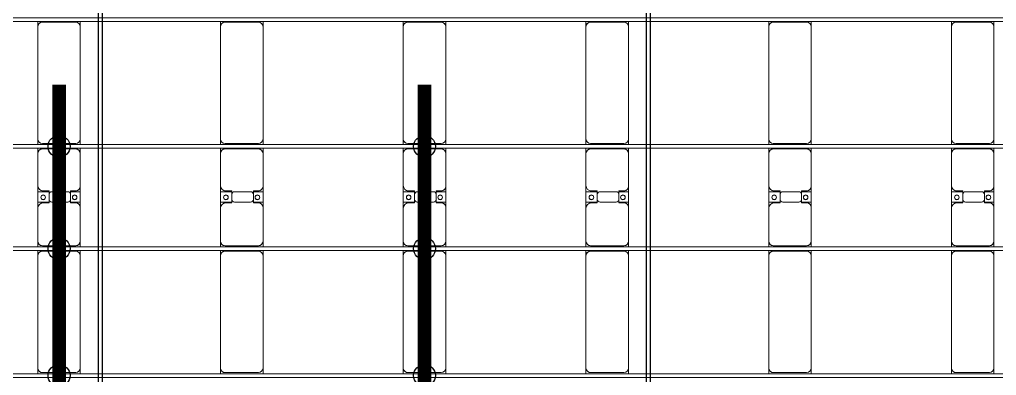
# Model space of a CAD drawing. Header units: millimetres. Extents: x -147246 to 112336, y -213734 to -86506.
# Drawn here: x -34547 to -23856, y -192480 to -188580 of the extents above; entities that cross this region are included whole.
import ezdxf

# ---------------------------------------------------------------- set-up
doc = ezdxf.new("R2010")
doc.units = ezdxf.units.MM
doc.layers.add('A-GENM', color=13, linetype='Continuous', lineweight=9)
doc.layers.add('S-BEAM', color=12, linetype='Continuous', lineweight=9)
doc.layers.add('GC-HOP 40x60 GIA CUONG', color=1, linetype='Continuous')

# ---------------------------------------------------------------- blocks, each defined once
blk = doc.blocks.new('Dai phao do pin - DẢI PHAO ĐỠ PIN-V32-BỐ TRÍ KHUNG KẾT CẤU BÈ PIN 05')
at = {"layer": 'A-GENM', "color": 7}
for p, q in [((9358, 242), (9420, 242)), ((10650, 242), (9420, 242)), ((10650, 242), (10708, 242)), ((10748, 242), (10808, 242)), ((11170, 242), (10810, 242)), ((11170, 242), (11352, 242)), ((11238, 242), (11420, 242)), ((11238, 118), (11238, 242)), ((11352, 242), (11352, 118)), ((11770, 242), (11420, 242)), ((11770, 242), (11828, 242)), ((11868, 242), (11930, 242)), ((13160, 242), (11930, 242)), ((13160, 242), (13218, 242)), ((9370, 192), (9370, -173)), ((10700, -173), (10700, 192)), ((10760, 192), (10760, -173)), ((11230, 118), (11230, 182)), ((11322, 118), (11230, 118)), ((11360, 118), (11268, 118)), ((11360, 182), (11360, 118)), ((11820, -173), (11820, 192)), ((11880, 192), (11880, -173)), ((13210, -173), (13210, 192)), ((11238, 88), (11238, -88)), ((11352, -88), (11352, 88)), ((11230, -173), (11230, -118)), ((11230, -118), (11322, -118)), ((11238, -223), (11238, -118)), ((11268, -118), (11360, -118)), ((11352, -118), (11352, -223)), ((11360, -118), (11360, -173)), ((9420, -223), (9358, -223)), ((9420, -223), (10650, -223)), ((10708, -223), (10650, -223)), ((10808, -223), (10748, -223)), ((10810, -223), (11180, -223)), ((11352, -223), (11180, -223)), ((11410, -223), (11238, -223)), ((11410, -223), (11770, -223)), ((11828, -223), (11770, -223)), ((11930, -223), (11868, -223)), ((11930, -223), (13160, -223)), ((13218, -223), (13160, -223))]:
    blk.add_line(p, q, dxfattribs=at)
for centre, radius, start, end in [((9420, 192), 50, 90, 180), ((9420, 192), 50, 105, 180), ((10650, 192), 50, 0, 90), ((10650, 192), 50, 15, 90), ((10810, 192), 50, 90, 180), ((10810, 192), 50, 135, 180), ((11170, 182), 60, 360, 90), ((11420, 182), 60, 90, 180), ((11770, 192), 50, 0, 90), ((11770, 192), 50, 0, 45), ((11930, 192), 50, 90, 180), ((11930, 192), 50, 105, 180), ((13160, 192), 50, 0, 90), ((13160, 192), 50, 15, 90), ((11170, 182), 60, 360, 30), ((11268, 88), 30, 90, 180), ((11289, 183), 25, 0, 180), ((11289, 183), 25, 180, 0), ((11291, 183), 25, 0, 180), ((11291, 183), 25, 180, 0), ((11322, 88), 30, 360, 90), ((11420, 182), 60, 150, 180), ((11268, -88), 30, 180, 270), ((11322, -88), 30, 270, 360), ((9420, -173), 50, 180, 270), ((9420, -173), 50, 180, 270), ((10650, -173), 50, 270, 0), ((10650, -173), 50, 285, 0), ((10810, -173), 50, 180, 270), ((10810, -173), 50, 180, 225), ((11180, -173), 50, 270, 360), ((11180, -173), 50, 315, 360), ((11289, -162), 25, 360, 180), ((11289, -162), 25, 180, 0), ((11291, -162), 25, 0, 180), ((11291, -162), 25, 180, 0), ((11410, -173), 50, 180, 270), ((11410, -173), 50, 180, 225), ((11770, -173), 50, 270, 360), ((11770, -173), 50, 315, 360), ((11930, -173), 50, 180, 270), ((11930, -173), 50, 180, 270), ((13160, -173), 50, 270, 0), ((13160, -173), 50, 285, 360)]:
    blk.add_arc(centre, radius, start, end, dxfattribs=at)
blk = doc.blocks.new('Dai phao do pin - DẢI PHAO ĐỠ PIN-V33-BỐ TRÍ KHUNG KẾT CẤU BÈ PIN 05')
at = {"layer": 'A-GENM', "color": 7}
for p, q in [((9358, 242), (9420, 242)), ((10650, 242), (9420, 242)), ((10650, 242), (10708, 242)), ((10748, 242), (10808, 242)), ((11170, 242), (10810, 242)), ((11170, 242), (11352, 242)), ((11238, 242), (11420, 242)), ((11238, 118), (11238, 242)), ((11352, 242), (11352, 118)), ((11770, 242), (11420, 242)), ((11770, 242), (11828, 242)), ((11868, 242), (11930, 242)), ((13160, 242), (11930, 242)), ((13160, 242), (13218, 242)), ((9370, 192), (9370, -173)), ((10700, -173), (10700, 192)), ((10760, 192), (10760, -173)), ((11230, 118), (11230, 182)), ((11322, 118), (11230, 118)), ((11360, 118), (11268, 118)), ((11360, 182), (11360, 118)), ((11820, -173), (11820, 192)), ((11880, 192), (11880, -173)), ((13210, -173), (13210, 192)), ((11238, 88), (11238, -88)), ((11352, -88), (11352, 88)), ((11230, -173), (11230, -118)), ((11230, -118), (11322, -118)), ((11238, -223), (11238, -118)), ((11268, -118), (11360, -118)), ((11352, -118), (11352, -223)), ((11360, -118), (11360, -173)), ((9420, -223), (9358, -223)), ((9420, -223), (10650, -223)), ((10708, -223), (10650, -223)), ((10808, -223), (10748, -223)), ((10810, -223), (11180, -223)), ((11352, -223), (11180, -223)), ((11410, -223), (11238, -223)), ((11410, -223), (11770, -223)), ((11828, -223), (11770, -223)), ((11930, -223), (11868, -223)), ((11930, -223), (13160, -223)), ((13218, -223), (13160, -223))]:
    blk.add_line(p, q, dxfattribs=at)
for centre, radius, start, end in [((9420, 192), 50, 90, 180), ((9420, 192), 50, 105, 180), ((10650, 192), 50, 0, 90), ((10650, 192), 50, 15, 90), ((10810, 192), 50, 90, 180), ((10810, 192), 50, 135, 180), ((11170, 182), 60, 360, 90), ((11420, 182), 60, 90, 180), ((11770, 192), 50, 0, 90), ((11770, 192), 50, 0, 45), ((11930, 192), 50, 90, 180), ((11930, 192), 50, 105, 180), ((13160, 192), 50, 0, 90), ((13160, 192), 50, 15, 90), ((11170, 182), 60, 360, 30), ((11268, 88), 30, 90, 180), ((11289, 183), 25, 0, 180), ((11289, 183), 25, 180, 0), ((11291, 183), 25, 0, 180), ((11291, 183), 25, 180, 0), ((11322, 88), 30, 360, 90), ((11420, 182), 60, 150, 180), ((11268, -88), 30, 180, 270), ((11322, -88), 30, 270, 360), ((9420, -173), 50, 180, 270), ((9420, -173), 50, 180, 270), ((10650, -173), 50, 270, 0), ((10650, -173), 50, 285, 0), ((10810, -173), 50, 180, 270), ((10810, -173), 50, 180, 225), ((11180, -173), 50, 270, 360), ((11180, -173), 50, 315, 360), ((11289, -162), 25, 360, 180), ((11289, -162), 25, 180, 0), ((11291, -162), 25, 0, 180), ((11291, -162), 25, 180, 0), ((11410, -173), 50, 180, 270), ((11410, -173), 50, 180, 225), ((11770, -173), 50, 270, 360), ((11770, -173), 50, 315, 360), ((11930, -173), 50, 180, 270), ((11930, -173), 50, 180, 270), ((13160, -173), 50, 270, 0), ((13160, -173), 50, 285, 360)]:
    blk.add_arc(centre, radius, start, end, dxfattribs=at)
blk = doc.blocks.new('Dai phao do pin - DẢI PHAO ĐỠ PIN-V34-BỐ TRÍ KHUNG KẾT CẤU BÈ PIN 05')
at = {"layer": 'A-GENM', "color": 7}
for p, q in [((9358, 242), (9420, 242)), ((10650, 242), (9420, 242)), ((10650, 242), (10708, 242)), ((10748, 242), (10808, 242)), ((11170, 242), (10810, 242)), ((11170, 242), (11352, 242)), ((11238, 242), (11420, 242)), ((11238, 118), (11238, 242)), ((11352, 242), (11352, 118)), ((11770, 242), (11420, 242)), ((11770, 242), (11828, 242)), ((11868, 242), (11930, 242)), ((13160, 242), (11930, 242)), ((13160, 242), (13218, 242)), ((9370, 192), (9370, -173)), ((10700, -173), (10700, 192)), ((10760, 192), (10760, -173)), ((11230, 118), (11230, 182)), ((11322, 118), (11230, 118)), ((11360, 118), (11268, 118)), ((11360, 182), (11360, 118)), ((11820, -173), (11820, 192)), ((11880, 192), (11880, -173)), ((13210, -173), (13210, 192)), ((11238, 88), (11238, -88)), ((11352, -88), (11352, 88)), ((11230, -173), (11230, -118)), ((11230, -118), (11322, -118)), ((11238, -223), (11238, -118)), ((11268, -118), (11360, -118)), ((11352, -118), (11352, -223)), ((11360, -118), (11360, -173)), ((9420, -223), (9358, -223)), ((9420, -223), (10650, -223)), ((10708, -223), (10650, -223)), ((10808, -223), (10748, -223)), ((10810, -223), (11180, -223)), ((11352, -223), (11180, -223)), ((11410, -223), (11238, -223)), ((11410, -223), (11770, -223)), ((11828, -223), (11770, -223)), ((11930, -223), (11868, -223)), ((11930, -223), (13160, -223)), ((13218, -223), (13160, -223))]:
    blk.add_line(p, q, dxfattribs=at)
for centre, radius, start, end in [((9420, 192), 50, 90, 180), ((9420, 192), 50, 105, 180), ((10650, 192), 50, 0, 90), ((10650, 192), 50, 15, 90), ((10810, 192), 50, 90, 180), ((10810, 192), 50, 135, 180), ((11170, 182), 60, 360, 90), ((11420, 182), 60, 90, 180), ((11770, 192), 50, 0, 90), ((11770, 192), 50, 0, 45), ((11930, 192), 50, 90, 180), ((11930, 192), 50, 105, 180), ((13160, 192), 50, 0, 90), ((13160, 192), 50, 15, 90), ((11170, 182), 60, 360, 30), ((11268, 88), 30, 90, 180), ((11289, 183), 25, 0, 180), ((11289, 183), 25, 180, 0), ((11291, 183), 25, 0, 180), ((11291, 183), 25, 180, 0), ((11322, 88), 30, 360, 90), ((11420, 182), 60, 150, 180), ((11268, -88), 30, 180, 270), ((11322, -88), 30, 270, 360), ((9420, -173), 50, 180, 270), ((9420, -173), 50, 180, 270), ((10650, -173), 50, 270, 0), ((10650, -173), 50, 285, 0), ((10810, -173), 50, 180, 270), ((10810, -173), 50, 180, 225), ((11180, -173), 50, 270, 360), ((11180, -173), 50, 315, 360), ((11289, -162), 25, 360, 180), ((11289, -162), 25, 180, 0), ((11291, -162), 25, 0, 180), ((11291, -162), 25, 180, 0), ((11410, -173), 50, 180, 270), ((11410, -173), 50, 180, 225), ((11770, -173), 50, 270, 360), ((11770, -173), 50, 315, 360), ((11930, -173), 50, 180, 270), ((11930, -173), 50, 180, 270), ((13160, -173), 50, 270, 0), ((13160, -173), 50, 285, 360)]:
    blk.add_arc(centre, radius, start, end, dxfattribs=at)
blk = doc.blocks.new('Dai phao do pin - DẢI PHAO ĐỠ PIN-V35-BỐ TRÍ KHUNG KẾT CẤU BÈ PIN 05')
at = {"layer": 'A-GENM', "color": 7}
for p, q in [((9358, 242), (9420, 242)), ((10650, 242), (9420, 242)), ((10650, 242), (10708, 242)), ((10748, 242), (10808, 242)), ((11170, 242), (10810, 242)), ((11170, 242), (11352, 242)), ((11238, 242), (11420, 242)), ((11238, 118), (11238, 242)), ((11352, 242), (11352, 118)), ((11770, 242), (11420, 242)), ((11770, 242), (11828, 242)), ((11868, 242), (11930, 242)), ((13160, 242), (11930, 242)), ((13160, 242), (13218, 242)), ((9370, 192), (9370, -173)), ((10700, -173), (10700, 192)), ((10760, 192), (10760, -173)), ((11230, 118), (11230, 182)), ((11322, 118), (11230, 118)), ((11360, 118), (11268, 118)), ((11360, 182), (11360, 118)), ((11820, -173), (11820, 192)), ((11880, 192), (11880, -173)), ((13210, -173), (13210, 192)), ((11238, 88), (11238, -88)), ((11352, -88), (11352, 88)), ((11230, -173), (11230, -118)), ((11230, -118), (11322, -118)), ((11238, -223), (11238, -118)), ((11268, -118), (11360, -118)), ((11352, -118), (11352, -223)), ((11360, -118), (11360, -173)), ((9420, -223), (9358, -223)), ((9420, -223), (10650, -223)), ((10708, -223), (10650, -223)), ((10808, -223), (10748, -223)), ((10810, -223), (11180, -223)), ((11352, -223), (11180, -223)), ((11410, -223), (11238, -223)), ((11410, -223), (11770, -223)), ((11828, -223), (11770, -223)), ((11930, -223), (11868, -223)), ((11930, -223), (13160, -223)), ((13218, -223), (13160, -223))]:
    blk.add_line(p, q, dxfattribs=at)
for centre, radius, start, end in [((9420, 192), 50, 90, 180), ((9420, 192), 50, 105, 180), ((10650, 192), 50, 0, 90), ((10650, 192), 50, 15, 90), ((10810, 192), 50, 90, 180), ((10810, 192), 50, 135, 180), ((11170, 182), 60, 360, 90), ((11420, 182), 60, 90, 180), ((11770, 192), 50, 0, 90), ((11770, 192), 50, 0, 45), ((11930, 192), 50, 90, 180), ((11930, 192), 50, 105, 180), ((13160, 192), 50, 0, 90), ((13160, 192), 50, 15, 90), ((11170, 182), 60, 360, 30), ((11268, 88), 30, 90, 180), ((11289, 183), 25, 0, 180), ((11289, 183), 25, 180, 0), ((11291, 183), 25, 0, 180), ((11291, 183), 25, 180, 0), ((11322, 88), 30, 360, 90), ((11420, 182), 60, 150, 180), ((11268, -88), 30, 180, 270), ((11322, -88), 30, 270, 360), ((9420, -173), 50, 180, 270), ((9420, -173), 50, 180, 270), ((10650, -173), 50, 270, 0), ((10650, -173), 50, 285, 0), ((10810, -173), 50, 180, 270), ((10810, -173), 50, 180, 225), ((11180, -173), 50, 270, 360), ((11180, -173), 50, 315, 360), ((11289, -162), 25, 360, 180), ((11289, -162), 25, 180, 0), ((11291, -162), 25, 0, 180), ((11291, -162), 25, 180, 0), ((11410, -173), 50, 180, 270), ((11410, -173), 50, 180, 225), ((11770, -173), 50, 270, 360), ((11770, -173), 50, 315, 360), ((11930, -173), 50, 180, 270), ((11930, -173), 50, 180, 270), ((13160, -173), 50, 270, 0), ((13160, -173), 50, 285, 360)]:
    blk.add_arc(centre, radius, start, end, dxfattribs=at)
blk = doc.blocks.new('Dai phao do pin - DẢI PHAO ĐỠ PIN-V36-BỐ TRÍ KHUNG KẾT CẤU BÈ PIN 05')
at = {"layer": 'A-GENM', "color": 7}
for p, q in [((9358, 242), (9420, 242)), ((10650, 242), (9420, 242)), ((10650, 242), (10708, 242)), ((10748, 242), (10808, 242)), ((11170, 242), (10810, 242)), ((11170, 242), (11352, 242)), ((11238, 242), (11420, 242)), ((11238, 118), (11238, 242)), ((11352, 242), (11352, 118)), ((11770, 242), (11420, 242)), ((11770, 242), (11828, 242)), ((11868, 242), (11930, 242)), ((13160, 242), (11930, 242)), ((13160, 242), (13218, 242)), ((9370, 192), (9370, -173)), ((10700, -173), (10700, 192)), ((10760, 192), (10760, -173)), ((11230, 118), (11230, 182)), ((11322, 118), (11230, 118)), ((11360, 118), (11268, 118)), ((11360, 182), (11360, 118)), ((11820, -173), (11820, 192)), ((11880, 192), (11880, -173)), ((13210, -173), (13210, 192)), ((11238, 88), (11238, -88)), ((11352, -88), (11352, 88)), ((11230, -173), (11230, -118)), ((11230, -118), (11322, -118)), ((11238, -223), (11238, -118)), ((11268, -118), (11360, -118)), ((11352, -118), (11352, -223)), ((11360, -118), (11360, -173)), ((9420, -223), (9358, -223)), ((9420, -223), (10650, -223)), ((10708, -223), (10650, -223)), ((10808, -223), (10748, -223)), ((10810, -223), (11180, -223)), ((11352, -223), (11180, -223)), ((11410, -223), (11238, -223)), ((11410, -223), (11770, -223)), ((11828, -223), (11770, -223)), ((11930, -223), (11868, -223)), ((11930, -223), (13160, -223)), ((13218, -223), (13160, -223))]:
    blk.add_line(p, q, dxfattribs=at)
for centre, radius, start, end in [((9420, 192), 50, 90, 180), ((9420, 192), 50, 105, 180), ((10650, 192), 50, 0, 90), ((10650, 192), 50, 15, 90), ((10810, 192), 50, 90, 180), ((10810, 192), 50, 135, 180), ((11170, 182), 60, 360, 90), ((11420, 182), 60, 90, 180), ((11770, 192), 50, 0, 90), ((11770, 192), 50, 0, 45), ((11930, 192), 50, 90, 180), ((11930, 192), 50, 105, 180), ((13160, 192), 50, 0, 90), ((13160, 192), 50, 15, 90), ((11170, 182), 60, 360, 30), ((11268, 88), 30, 90, 180), ((11289, 183), 25, 0, 180), ((11289, 183), 25, 180, 0), ((11291, 183), 25, 0, 180), ((11291, 183), 25, 180, 0), ((11322, 88), 30, 360, 90), ((11420, 182), 60, 150, 180), ((11268, -88), 30, 180, 270), ((11322, -88), 30, 270, 360), ((9420, -173), 50, 180, 270), ((9420, -173), 50, 180, 270), ((10650, -173), 50, 270, 0), ((10650, -173), 50, 285, 0), ((10810, -173), 50, 180, 270), ((10810, -173), 50, 180, 225), ((11180, -173), 50, 270, 360), ((11180, -173), 50, 315, 360), ((11289, -162), 25, 360, 180), ((11289, -162), 25, 180, 0), ((11291, -162), 25, 0, 180), ((11291, -162), 25, 180, 0), ((11410, -173), 50, 180, 270), ((11410, -173), 50, 180, 225), ((11770, -173), 50, 270, 360), ((11770, -173), 50, 315, 360), ((11930, -173), 50, 180, 270), ((11930, -173), 50, 180, 270), ((13160, -173), 50, 270, 0), ((13160, -173), 50, 285, 360)]:
    blk.add_arc(centre, radius, start, end, dxfattribs=at)
blk = doc.blocks.new('Dai phao do pin - DẢI PHAO ĐỠ PIN-V37-BỐ TRÍ KHUNG KẾT CẤU BÈ PIN 05')
at = {"layer": 'A-GENM', "color": 7}
for p, q in [((9358, 242), (9420, 242)), ((10650, 242), (9420, 242)), ((10650, 242), (10708, 242)), ((10748, 242), (10808, 242)), ((11170, 242), (10810, 242)), ((11170, 242), (11352, 242)), ((11238, 242), (11420, 242)), ((11238, 118), (11238, 242)), ((11352, 242), (11352, 118)), ((11770, 242), (11420, 242)), ((11770, 242), (11828, 242)), ((11868, 242), (11930, 242)), ((13160, 242), (11930, 242)), ((13160, 242), (13218, 242)), ((9370, 192), (9370, -173)), ((10700, -173), (10700, 192)), ((10760, 192), (10760, -173)), ((11230, 118), (11230, 182)), ((11322, 118), (11230, 118)), ((11360, 118), (11268, 118)), ((11360, 182), (11360, 118)), ((11820, -173), (11820, 192)), ((11880, 192), (11880, -173)), ((13210, -173), (13210, 192)), ((11238, 88), (11238, -88)), ((11352, -88), (11352, 88)), ((11230, -173), (11230, -118)), ((11230, -118), (11322, -118)), ((11238, -223), (11238, -118)), ((11268, -118), (11360, -118)), ((11352, -118), (11352, -223)), ((11360, -118), (11360, -173)), ((9420, -223), (9358, -223)), ((9420, -223), (10650, -223)), ((10708, -223), (10650, -223)), ((10808, -223), (10748, -223)), ((10810, -223), (11180, -223)), ((11352, -223), (11180, -223)), ((11410, -223), (11238, -223)), ((11410, -223), (11770, -223)), ((11828, -223), (11770, -223)), ((11930, -223), (11868, -223)), ((11930, -223), (13160, -223)), ((13218, -223), (13160, -223))]:
    blk.add_line(p, q, dxfattribs=at)
for centre, radius, start, end in [((9420, 192), 50, 90, 180), ((9420, 192), 50, 105, 180), ((10650, 192), 50, 0, 90), ((10650, 192), 50, 15, 90), ((10810, 192), 50, 90, 180), ((10810, 192), 50, 135, 180), ((11170, 182), 60, 360, 90), ((11420, 182), 60, 90, 180), ((11770, 192), 50, 0, 90), ((11770, 192), 50, 0, 45), ((11930, 192), 50, 90, 180), ((11930, 192), 50, 105, 180), ((13160, 192), 50, 0, 90), ((13160, 192), 50, 15, 90), ((11170, 182), 60, 360, 30), ((11268, 88), 30, 90, 180), ((11289, 183), 25, 0, 180), ((11289, 183), 25, 180, 0), ((11291, 183), 25, 0, 180), ((11291, 183), 25, 180, 0), ((11322, 88), 30, 360, 90), ((11420, 182), 60, 150, 180), ((11268, -88), 30, 180, 270), ((11322, -88), 30, 270, 360), ((9420, -173), 50, 180, 270), ((9420, -173), 50, 180, 270), ((10650, -173), 50, 270, 0), ((10650, -173), 50, 285, 0), ((10810, -173), 50, 180, 270), ((10810, -173), 50, 180, 225), ((11180, -173), 50, 270, 360), ((11180, -173), 50, 315, 360), ((11289, -162), 25, 360, 180), ((11289, -162), 25, 180, 0), ((11291, -162), 25, 0, 180), ((11291, -162), 25, 180, 0), ((11410, -173), 50, 180, 270), ((11410, -173), 50, 180, 225), ((11770, -173), 50, 270, 360), ((11770, -173), 50, 315, 360), ((11930, -173), 50, 180, 270), ((11930, -173), 50, 180, 270), ((13160, -173), 50, 270, 0), ((13160, -173), 50, 285, 360)]:
    blk.add_arc(centre, radius, start, end, dxfattribs=at)
blk = doc.blocks.new('Dầm C52 - Dầm C52-18923-BỐ TRÍ KHUNG KẾT CẤU BÈ PIN 05')
at = {"layer": 'S-BEAM', "color": 1}
for p, q in [((-52556, 20), (52556, 20)), ((52556, -20), (-52556, -20))]:
    blk.add_line(p, q, dxfattribs=at)
blk = doc.blocks.new('Dầm C52 - Hộp 40x60-25900-BỐ TRÍ KHUNG KẾT CẤU BÈ PIN 05')
at = {"layer": 'S-BEAM', "color": 3, "lineweight": 25}
for p, q in [((-55977, 20), (55977, 20)), ((55977, -20), (-55977, -20))]:
    blk.add_line(p, q, dxfattribs=at)
blk = doc.blocks.new('Dầm C52 - Hộp 40x60-25901-BỐ TRÍ KHUNG KẾT CẤU BÈ PIN 05')
at = {"layer": 'S-BEAM', "color": 3, "lineweight": 25}
for p, q in [((-55977, 20), (55977, 20)), ((55977, -20), (-55977, -20))]:
    blk.add_line(p, q, dxfattribs=at)
blk = doc.blocks.new('HOBANMONG_BEPIN 5_rvt-1-BỐ TRÍ KHUNG KẾT CẤU BÈ PIN 05')
at = {"layer": 'A-GENM', "color": 3, "lineweight": 25, "rotation": 89.99977101252024}
for name, p in [('Dai phao do pin - DẢI PHAO ĐỠ PIN-V32-BỐ TRÍ KHUNG KẾT CẤU BÈ PIN 05', (-34106, -201818)), ('Dai phao do pin - DẢI PHAO ĐỠ PIN-V33-BỐ TRÍ KHUNG KẾT CẤU BÈ PIN 05', (-32106, -201818)), ('Dai phao do pin - DẢI PHAO ĐỠ PIN-V34-BỐ TRÍ KHUNG KẾT CẤU BÈ PIN 05', (-30106, -201818)), ('Dai phao do pin - DẢI PHAO ĐỠ PIN-V35-BỐ TRÍ KHUNG KẾT CẤU BÈ PIN 05', (-28106, -201818)), ('Dai phao do pin - DẢI PHAO ĐỠ PIN-V36-BỐ TRÍ KHUNG KẾT CẤU BÈ PIN 05', (-26106, -201818)), ('Dai phao do pin - DẢI PHAO ĐỠ PIN-V37-BỐ TRÍ KHUNG KẾT CẤU BÈ PIN 05', (-24106, -201818))]:
    blk.add_blockref(name, p, dxfattribs=at)
at = {"layer": 'S-BEAM', "color": 3, "lineweight": 25}
for name, p, rotation in [('Dầm C52 - Hộp 40x60-25900-BỐ TRÍ KHUNG KẾT CẤU BÈ PIN 05', (-33664, -148542), 269.9997710125197), ('Dầm C52 - Hộp 40x60-25901-BỐ TRÍ KHUNG KẾT CẤU BÈ PIN 05', (-27664, -148542), 269.9997710125197), ('Dầm C52 - Dầm C52-18923-BỐ TRÍ KHUNG KẾT CẤU BÈ PIN 05', (-44162, -188580), 179.9997710135151), ('Dầm C52 - Dầm C52-18923-BỐ TRÍ KHUNG KẾT CẤU BÈ PIN 05', (-44162, -189970), 179.9997710135151), ('Dầm C52 - Dầm C52-18923-BỐ TRÍ KHUNG KẾT CẤU BÈ PIN 05', (-44162, -191090), 179.9997710135151), ('Dầm C52 - Dầm C52-18923-BỐ TRÍ KHUNG KẾT CẤU BÈ PIN 05', (-44162, -192480), 179.9997710135151)]:
    blk.add_blockref(name, p, dxfattribs=dict(at, rotation=rotation))

msp = doc.modelspace()

# ---------------------------------------------------------------- linework, layer by layer
at = {"layer": 'GC-HOP 40x60 GIA CUONG', "const_width": 150}
for points in [[(-34115, -204295), (-34115, -189295)], [(-30115, -204295), (-30115, -189295)]]:
    msp.add_lwpolyline(points, dxfattribs=at)
at = {"layer": 'GC-HOP 40x60 GIA CUONG'}
for centre in [(-34115, -189970), (-30115, -189970), (-34115, -191090), (-30115, -191090), (-34115, -192480), (-30115, -192480)]:
    msp.add_circle(centre, 120, dxfattribs=at)

# ---------------------------------------------------------------- block references
at = {"lineweight": 5}
msp.add_blockref('HOBANMONG_BEPIN 5_rvt-1-BỐ TRÍ KHUNG KẾT CẤU BÈ PIN 05', (0, 0), dxfattribs=at)

doc.saveas('drawing.dxf')
